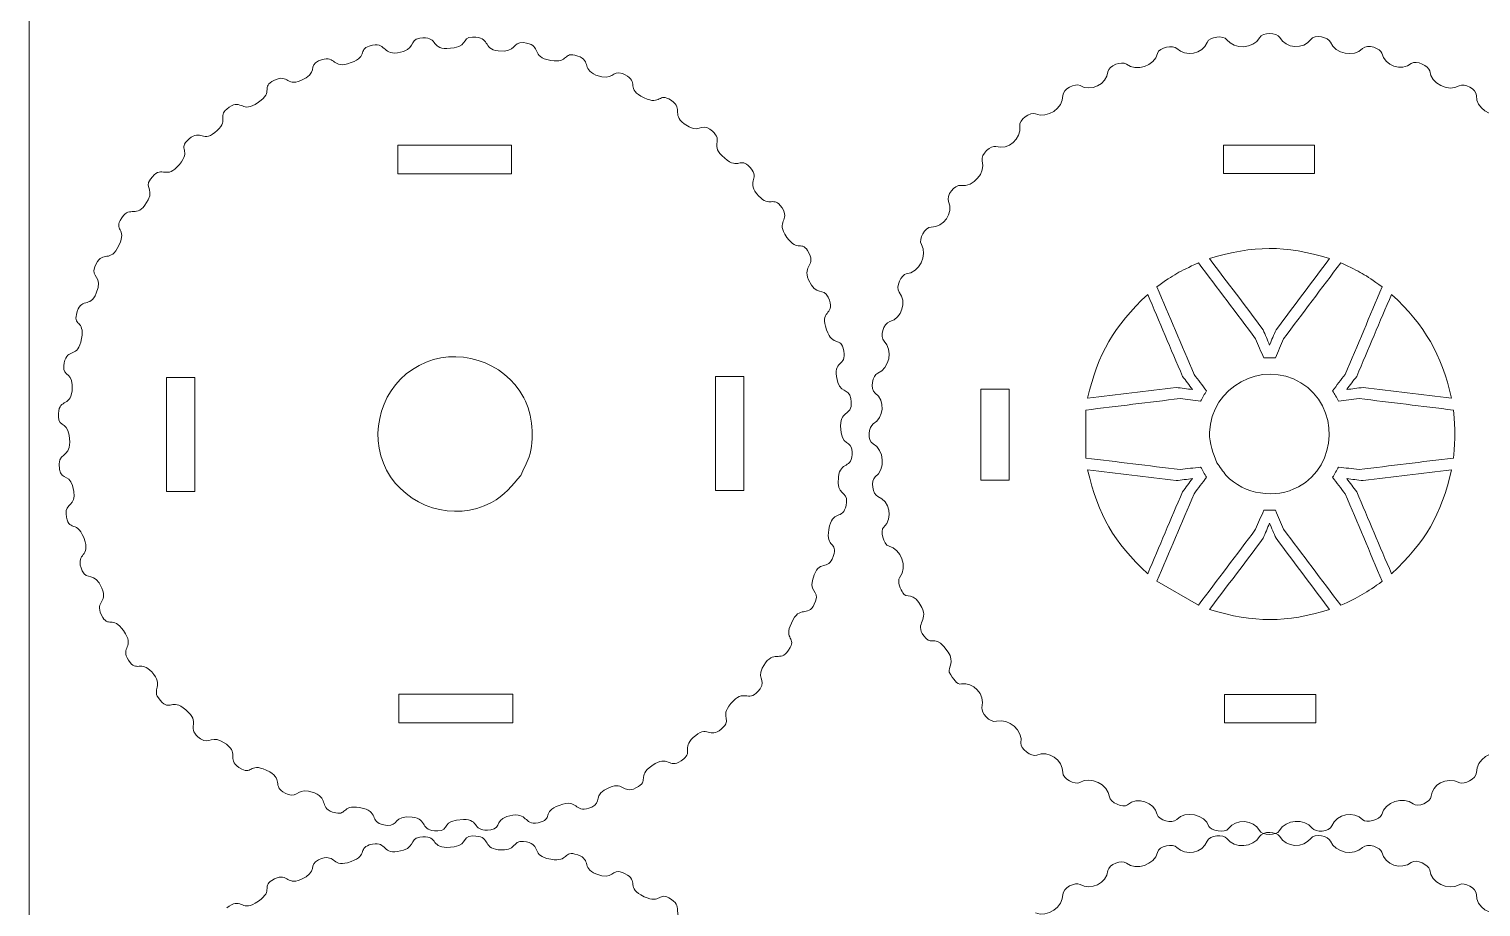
# Model space of a CAD drawing. Header units: centimetres. Extents: x -58 to 58, y -52 to 52.
# Drawn here: x -23.08 to -7.61, y 27.46 to 36.82 of the extents above; entities that cross this region are included whole.
import ezdxf

# ---------------------------------------------------------------- set-up
doc = ezdxf.new("R2010")
doc.units = ezdxf.units.CM
doc.header["$MEASUREMENT"] = 0
doc.layers.add('Camada 1', color=7, linetype='Continuous')

msp = doc.modelspace()

# ---------------------------------------------------------------- linework, layer by layer
at = {"layer": 'Camada 1', "color": 5, "lineweight": 9}
msp.add_open_spline([(-23.0836, 51.17007), (-23.0836, 51.17007), (-23.0836, 1.19), (-23.0836, 1.19)], degree=3, dxfattribs=at)
at = {"layer": 'Camada 1', "color": 3, "lineweight": 9}
for points in [[(-19.15657, 36.56344), (-19.33185, 36.53773), (-19.26603, 36.69088), (-19.45799, 36.63416)], [(-18.92064, 36.71739), (-19.04411, 36.69773), (-18.95311, 36.59328), (-19.15657, 36.56344)], [(-18.63089, 36.60813), (-18.80802, 36.60549), (-18.72249, 36.74896), (-18.92064, 36.71739)], [(-18.35724, 36.73022), (-18.48954, 36.72685), (-18.38869, 36.61175), (-18.63089, 36.60813)], [(-18.08445, 36.58382), (-18.25994, 36.60408), (-18.1571, 36.73532), (-18.35724, 36.73022)], [(-17.81667, 36.67153), (-17.94127, 36.68446), (-17.87979, 36.5602), (-18.08445, 36.58382)], [(-17.56513, 36.49113), (-17.73688, 36.53439), (-17.61722, 36.65086), (-17.81667, 36.67153)], [(-10.53051, 36.67408), (-10.57836, 36.54932), (-10.76277, 36.51317), (-10.85415, 36.60813)], [(-10.3208, 36.70263), (-10.35518, 36.75026), (-10.50573, 36.73871), (-10.53051, 36.67408)], [(-9.97276, 36.72391), (-10.03806, 36.60636), (-10.24185, 36.59326), (-10.3208, 36.70263)], [(-9.75764, 36.72415), (-9.78845, 36.77982), (-9.93849, 36.78561), (-9.97276, 36.72391)], [(-9.42711, 36.70486), (-9.50502, 36.59601), (-9.69317, 36.60767), (-9.75764, 36.72415)], [(-9.21675, 36.67507), (-9.2378, 36.72816), (-9.38527, 36.76332), (-9.42711, 36.70486)], [(-8.87515, 36.60767), (-8.96794, 36.51132), (-9.16747, 36.55076), (-9.21675, 36.67507)], [(-19.69086, 36.44555), (-19.86096, 36.39706), (-19.81608, 36.55777), (-19.99886, 36.47595)], [(-19.45799, 36.63416), (-19.58495, 36.59667), (-19.45755, 36.51205), (-19.69086, 36.44555)], [(-17.26914, 36.53812), (-17.39718, 36.56902), (-17.33017, 36.43198), (-17.56513, 36.49113)], [(-17.0433, 36.326), (-17.20797, 36.39095), (-17.07441, 36.49111), (-17.26914, 36.53812)], [(-11.05994, 36.55549), (-11.09071, 36.42358), (-11.28652, 36.35633), (-11.39219, 36.44071)], [(-10.85415, 36.60813), (-10.89337, 36.6489), (-11.04356, 36.62579), (-11.05994, 36.55549)], [(-8.66975, 36.55757), (-8.68027, 36.60614), (-8.82308, 36.66176), (-8.87515, 36.60767)], [(-8.35563, 36.44807), (-8.4601, 36.36274), (-8.6409, 36.42452), (-8.66975, 36.55757)], [(-20.18696, 36.26616), (-20.34705, 36.19695), (-20.32728, 36.35991), (-20.49642, 36.25645)], [(-19.99886, 36.47595), (-20.11301, 36.42487), (-19.99802, 36.34786), (-20.18696, 36.26616)], [(-16.76214, 36.34152), (-16.87895, 36.38609), (-16.85183, 36.25047), (-17.0433, 36.326)], [(-11.58771, 36.36113), (-11.60081, 36.22749), (-11.77084, 36.1433), (-11.88492, 36.21295)], [(-11.39219, 36.44071), (-11.43993, 36.47885), (-11.58118, 36.42784), (-11.58771, 36.36113)], [(-8.15978, 36.36969), (-8.16439, 36.42073), (-8.30576, 36.4888), (-8.35563, 36.44807)], [(-7.84663, 36.21116), (-7.96274, 36.14111), (-8.14762, 36.23506), (-8.15978, 36.36969)], [(-20.49642, 36.25645), (-20.60946, 36.18729), (-20.46398, 36.13874), (-20.67305, 36.01371)], [(-16.56585, 36.10213), (-16.72039, 36.18809), (-16.57506, 36.27015), (-16.76214, 36.34152)], [(-11.88492, 36.21295), (-11.93625, 36.2443), (-12.07079, 36.17526), (-12.06859, 36.1083)], [(-7.66284, 36.1082), (-7.66071, 36.17318), (-7.79081, 36.24484), (-7.84663, 36.21116)], [(-20.67305, 36.01371), (-20.8237, 35.92362), (-20.82435, 36.08841), (-20.9779, 35.96369)], [(-16.26782, 36.07091), (-16.38386, 36.13413), (-16.35383, 35.98419), (-16.56585, 36.10213)], [(-16.10496, 35.80768), (-16.24683, 35.91352), (-16.09179, 35.97501), (-16.26782, 36.07091)], [(-12.06859, 36.1083), (-12.06413, 35.9735), (-12.23533, 35.85738), (-12.35905, 35.91144)], [(-7.38506, 35.92273), (-7.50783, 35.86704), (-7.66723, 35.97357), (-7.66284, 36.1082)], [(-20.9779, 35.96369), (-21.07504, 35.88477), (-20.94383, 35.84042), (-21.10482, 35.71235)], [(-12.35905, 35.91144), (-12.41548, 35.93611), (-12.53876, 35.85079), (-12.52786, 35.7826)], [(-21.10482, 35.71235), (-21.24344, 35.60205), (-21.26352, 35.76828), (-21.40168, 35.62292)], [(-15.82899, 35.74979), (-15.9294, 35.82246), (-15.93997, 35.68461), (-16.10496, 35.80768)], [(-15.70153, 35.46702), (-15.82906, 35.59054), (-15.66641, 35.63211), (-15.82899, 35.74979)], [(-12.52786, 35.7826), (-12.50657, 35.64933), (-12.65207, 35.52276), (-12.78148, 35.56439)], [(-21.40168, 35.62292), (-21.49277, 35.52707), (-21.34019, 35.51643), (-21.50823, 35.34294)], [(-12.78148, 35.56439), (-12.83225, 35.58074), (-12.9468, 35.48126), (-12.92669, 35.41217)], [(-15.42153, 35.36049), (-15.51745, 35.4516), (-15.52799, 35.29896), (-15.70153, 35.46702)], [(-21.50823, 35.34294), (-21.63171, 35.21543), (-21.67332, 35.37802), (-21.79096, 35.21548)], [(-15.33221, 35.06376), (-15.44231, 35.20288), (-15.27617, 35.22242), (-15.42153, 35.36049)], [(-12.92669, 35.41217), (-12.88944, 35.2843), (-13.02208, 35.13119), (-13.15396, 35.14936)], [(-21.79096, 35.21548), (-21.86379, 35.11488), (-21.72591, 35.10489), (-21.84873, 34.93967)], [(-13.15396, 35.14936), (-13.2231, 35.15889), (-13.31427, 35.04192), (-13.28674, 34.97862)], [(-15.0808, 34.9367), (-15.15965, 35.03372), (-15.20494, 34.9029), (-15.33221, 35.06376)], [(-13.28674, 34.97862), (-13.2339, 34.85711), (-13.33785, 34.70212), (-13.47046, 34.70531)], [(-21.84873, 34.93967), (-21.95439, 34.79756), (-22.01618, 34.95277), (-22.11209, 34.77663)], [(-15.03083, 34.63197), (-15.12082, 34.78248), (-14.9561, 34.78325), (-15.0808, 34.9367)], [(-22.11209, 34.77663), (-22.17528, 34.66057), (-22.02539, 34.69034), (-22.14332, 34.47859)], [(-13.47046, 34.70531), (-13.53749, 34.70693), (-13.60959, 34.57729), (-13.57575, 34.52039)], [(-14.78798, 34.45521), (-14.85709, 34.56808), (-14.90573, 34.42272), (-15.03083, 34.63197)], [(-13.57575, 34.52039), (-13.50881, 34.40785), (-13.59458, 34.22019), (-13.73779, 34.20689)], [(-22.14332, 34.47859), (-22.22942, 34.324), (-22.31106, 34.4696), (-22.38265, 34.28235)], [(-14.77822, 34.14561), (-14.84763, 34.30572), (-14.68452, 34.28623), (-14.78798, 34.45521)], [(-22.38265, 34.28235), (-22.42735, 34.16542), (-22.29157, 34.19253), (-22.36722, 34.00109)], [(-13.73779, 34.20689), (-13.78168, 34.20284), (-13.85957, 34.07035), (-13.81245, 34.01276)], [(-14.5685, 33.95771), (-14.61957, 34.07194), (-14.69636, 33.95677), (-14.77822, 34.14561)], [(-22.36722, 34.00109), (-22.43227, 33.83645), (-22.53239, 33.97008), (-22.57929, 33.77535)], [(-14.59892, 33.64963), (-14.64738, 33.8198), (-14.48674, 33.77476), (-14.5685, 33.95771)], [(-13.81245, 34.01276), (-13.72895, 33.91073), (-13.78692, 33.73489), (-13.91036, 33.69849)], [(-22.57929, 33.77535), (-22.61012, 33.64736), (-22.4731, 33.71439), (-22.53232, 33.47932)], [(-14.41029, 33.41684), (-14.44772, 33.54355), (-14.53251, 33.4165), (-14.59892, 33.64963)], [(-13.91036, 33.69849), (-13.98792, 33.67563), (-14.0198, 33.53766), (-13.97235, 33.49197)], [(-22.53232, 33.47932), (-22.57555, 33.30766), (-22.69216, 33.42706), (-22.71271, 33.22782)], [(-14.48105, 33.11535), (-14.50695, 33.29027), (-14.35359, 33.22482), (-14.41029, 33.41684)], [(-13.97235, 33.49197), (-13.87563, 33.39886), (-13.91566, 33.19786), (-14.04106, 33.14945)], [(-22.71271, 33.22782), (-22.72556, 33.10329), (-22.60142, 33.1648), (-22.625, 32.96001)], [(-14.32707, 32.87944), (-14.34681, 33.00292), (-14.45086, 32.91151), (-14.48105, 33.11535)], [(-14.04106, 33.14945), (-14.09631, 33.1281), (-14.12548, 32.98047), (-14.06763, 32.9379)], [(-22.625, 32.96001), (-22.64533, 32.78427), (-22.7766, 32.88734), (-22.7714, 32.68723)], [(-14.43635, 32.58979), (-14.43909, 32.76667), (-14.29545, 32.68155), (-14.32707, 32.87944)], [(-14.06763, 32.9379), (-13.9606, 32.85916), (-13.97343, 32.67307), (-14.08868, 32.60947)], [(-22.7714, 32.68723), (-22.76795, 32.55492), (-22.65306, 32.6558), (-22.64927, 32.4136)], [(-14.31427, 32.31608), (-14.31764, 32.44837), (-14.43258, 32.3473), (-14.43635, 32.58979)], [(-14.08868, 32.60947), (-14.13803, 32.58223), (-14.15474, 32.43115), (-14.09098, 32.39715)], [(-22.64927, 32.4136), (-22.64657, 32.24056), (-22.78957, 32.31699), (-22.7586, 32.12387)], [(-14.09098, 32.39715), (-13.97061, 32.333), (-13.95669, 32.1232), (-14.06745, 32.04366)], [(-14.46064, 32.04327), (-14.44014, 32.21914), (-14.30917, 32.11587), (-14.31427, 32.31608)], [(-22.7586, 32.12387), (-22.73881, 32.00045), (-22.63461, 32.09101), (-22.60467, 31.88865)], [(-14.37293, 31.77546), (-14.36003, 31.89995), (-14.48447, 31.83898), (-14.46064, 32.04327)], [(-14.06745, 32.04366), (-14.12058, 32.00551), (-14.09655, 31.85785), (-14.03909, 31.83603)], [(-22.60467, 31.88865), (-22.58265, 31.73986), (-22.69725, 31.75927), (-22.68854, 31.65136)], [(-14.55336, 31.52387), (-14.51009, 31.69565), (-14.39359, 31.57608), (-14.37293, 31.77546)], [(-14.03909, 31.83603), (-13.91732, 31.7898), (-13.87206, 31.60616), (-13.97838, 31.50657)], [(-22.68854, 31.65136), (-22.67086, 31.43244), (-22.56062, 31.61315), (-22.48671, 31.35368)], [(-14.50637, 31.22795), (-14.47555, 31.35608), (-14.61249, 31.28898), (-14.55336, 31.52387)], [(-13.97838, 31.50657), (-14.01211, 31.47496), (-13.9899, 31.32389), (-13.91866, 31.30665)], [(-22.48671, 31.35368), (-22.43824, 31.18358), (-22.59899, 31.22828), (-22.51716, 31.04561)], [(-13.91866, 31.30665), (-13.79577, 31.27693), (-13.71746, 31.09201), (-13.80775, 30.97075)], [(-14.71833, 31.00247), (-14.6529, 31.16697), (-14.5532, 31.03329), (-14.50637, 31.22795)], [(-22.51716, 31.04561), (-22.466, 30.93139), (-22.38921, 31.04657), (-22.30735, 30.85758)], [(-14.703, 30.72094), (-14.6583, 30.83774), (-14.79434, 30.81132), (-14.71833, 31.00247)], [(-13.80775, 30.97075), (-13.83751, 30.93078), (-13.79123, 30.83733), (-13.77504, 30.80878)], [(-22.30735, 30.85758), (-22.23796, 30.69744), (-22.40114, 30.71715), (-22.29766, 30.54807)], [(-13.77504, 30.80878), (-13.74007, 30.74711), (-13.65412, 30.82477), (-13.57014, 30.65465)], [(-14.9424, 30.52457), (-14.85627, 30.67932), (-14.77468, 30.53366), (-14.703, 30.72094)], [(-13.57014, 30.65465), (-13.49477, 30.50196), (-13.67076, 30.48265), (-13.5257, 30.32141)], [(-22.29766, 30.54807), (-22.22848, 30.43503), (-22.17984, 30.58044), (-22.05487, 30.37144)], [(-14.97356, 30.22665), (-14.9104, 30.34274), (-15.0602, 30.3129), (-14.9424, 30.52457)], [(-22.05487, 30.37144), (-21.96475, 30.22076), (-22.1296, 30.21999), (-22.00489, 30.06656)], [(-13.5257, 30.32141), (-13.46459, 30.2535), (-13.42029, 30.37094), (-13.29092, 30.1779)], [(-15.2369, 30.06363), (-15.13134, 30.20567), (-15.06934, 30.05059), (-14.97356, 30.22665)], [(-13.29092, 30.1779), (-13.22072, 30.0731), (-13.29149, 30.01715), (-13.28092, 29.96313)], [(-22.00489, 30.06656), (-21.92594, 29.96941), (-21.88184, 30.10063), (-21.75359, 29.93965)], [(-15.2947, 29.7878), (-15.22185, 29.8884), (-15.35983, 29.89822), (-15.2369, 30.06363)], [(-21.75359, 29.93965), (-21.64333, 29.80125), (-21.80944, 29.7808), (-21.66411, 29.64282)], [(-13.28092, 29.96313), (-13.28092, 29.96312), (-13.28091, 29.96314), (-13.28089, 29.9631)], [(-13.28089, 29.9631), (-13.22984, 29.89174), (-13.2049, 29.82893), (-13.14772, 29.83842)], [(-13.14772, 29.83842), (-13.02829, 29.85821), (-12.892, 29.74139), (-12.9303, 29.58267)], [(-21.66411, 29.64282), (-21.56818, 29.55174), (-21.55726, 29.7043), (-21.38409, 29.53624)], [(-15.57749, 29.66033), (-15.45413, 29.78785), (-15.41252, 29.62514), (-15.2947, 29.7878)], [(-15.684, 29.38036), (-15.59284, 29.47636), (-15.74549, 29.48669), (-15.57749, 29.66033)], [(-12.9303, 29.58267), (-12.94091, 29.53876), (-12.85131, 29.41958), (-12.77702, 29.44107)], [(-21.38409, 29.53624), (-21.25666, 29.41257), (-21.4193, 29.37132), (-21.25669, 29.25352)], [(-15.9807, 29.29104), (-15.84196, 29.40103), (-15.82192, 29.23507), (-15.684, 29.38036)], [(-12.77702, 29.44107), (-12.64645, 29.47885), (-12.49123, 29.34032), (-12.5148, 29.20637)], [(-21.25669, 29.25352), (-21.15746, 29.18167), (-21.14226, 29.31595), (-20.9808, 29.1958)], [(-16.10776, 29.0396), (-16.01071, 29.11844), (-16.14166, 29.16344), (-15.9807, 29.29104)], [(-20.9808, 29.1958), (-20.83869, 29.09004), (-20.99392, 29.02811), (-20.81784, 28.93237)], [(-12.5148, 29.20637), (-12.5236, 29.15638), (-12.40704, 29.05356), (-12.3465, 29.08068)], [(-12.3465, 29.08068), (-12.22394, 29.13555), (-12.06442, 29.0288), (-12.069, 28.89422)], [(-7.66227, 28.89555), (-7.66609, 29.03086), (-7.49307, 29.14699), (-7.36928, 29.09225)], [(-20.81784, 28.93237), (-20.70171, 28.86923), (-20.73161, 29.0192), (-20.51969, 28.90112)], [(-16.58924, 28.7468), (-16.47634, 28.81592), (-16.62164, 28.86463), (-16.41256, 28.9896)], [(-16.41256, 28.9896), (-16.26193, 29.07964), (-16.2612, 28.91494), (-16.10776, 29.0396)], [(-20.51969, 28.90112), (-20.36524, 28.81507), (-20.51071, 28.73338), (-20.32352, 28.66179)], [(-16.89866, 28.73714), (-16.7387, 28.80635), (-16.75828, 28.64335), (-16.58924, 28.7468)], [(-12.069, 28.89422), (-12.07121, 28.82951), (-11.94051, 28.75782), (-11.88692, 28.79063)], [(-11.88692, 28.79063), (-11.77183, 28.8611), (-11.58709, 28.77015), (-11.57263, 28.63604)], [(-8.14327, 28.64236), (-8.13138, 28.75959), (-7.99253, 28.86175), (-7.83982, 28.78575)], [(-7.83982, 28.78575), (-7.79674, 28.76431), (-7.66027, 28.82444), (-7.66227, 28.89555)], [(-20.32352, 28.66179), (-20.20664, 28.61709), (-20.23354, 28.75304), (-20.04217, 28.67723)], [(-20.04217, 28.67723), (-19.87762, 28.61203), (-20.01127, 28.51208), (-19.81654, 28.46518)], [(-17.08678, 28.52731), (-16.97245, 28.57847), (-17.08772, 28.65535), (-16.89866, 28.73714)], [(-11.57263, 28.63604), (-11.56612, 28.57554), (-11.42574, 28.51304), (-11.3807, 28.5518)], [(-11.3807, 28.5518), (-11.27719, 28.64087), (-11.09407, 28.5804), (-11.0626, 28.44814)], [(-8.67066, 28.44958), (-8.63815, 28.58074), (-8.44104, 28.64676), (-8.33639, 28.56108)], [(-8.33639, 28.56108), (-8.28597, 28.5198), (-8.14945, 28.58124), (-8.14327, 28.64236)], [(-19.81654, 28.46518), (-19.68846, 28.43432), (-19.75576, 28.57126), (-19.52059, 28.5122)], [(-19.52059, 28.5122), (-19.34891, 28.46909), (-19.46854, 28.35256), (-19.26903, 28.33176)], [(-17.92909, 28.43987), (-17.75413, 28.4658), (-17.81949, 28.31231), (-17.62763, 28.36912)], [(-17.62763, 28.36912), (-17.50096, 28.40661), (-17.62797, 28.4914), (-17.3948, 28.55776)], [(-17.3948, 28.55776), (-17.22456, 28.60623), (-17.26953, 28.44554), (-17.08678, 28.52731)], [(-10.85557, 28.39495), (-10.76118, 28.49297), (-10.55756, 28.4497), (-10.51163, 28.3218)], [(-9.20172, 28.32725), (-9.15405, 28.45414), (-8.9641, 28.49143), (-8.87245, 28.39042)], [(-19.26903, 28.33176), (-19.14464, 28.31877), (-19.20605, 28.44312), (-19.00127, 28.41948)], [(-19.00127, 28.41948), (-18.82553, 28.39921), (-18.92858, 28.26796), (-18.7284, 28.27307)], [(-18.7284, 28.27307), (-18.59614, 28.27643), (-18.6971, 28.39123), (-18.45488, 28.39515)], [(-18.45488, 28.39515), (-18.27784, 28.39802), (-18.36301, 28.25423), (-18.16503, 28.28589)], [(-18.16503, 28.28589), (-18.04134, 28.30568), (-18.13291, 28.40965), (-17.92909, 28.43987)], [(-11.0626, 28.44814), (-11.04881, 28.39022), (-10.90483, 28.34381), (-10.85557, 28.39495)], [(-10.51163, 28.3218), (-10.49637, 28.27936), (-10.33982, 28.2472), (-10.30362, 28.29771)], [(-10.30362, 28.29771), (-10.22529, 28.40704), (-10.03638, 28.39462), (-9.97315, 28.27593)], [(-9.76037, 28.27675), (-9.69661, 28.39522), (-9.49263, 28.40968), (-9.41256, 28.30157)], [(-9.41256, 28.30157), (-9.37872, 28.25591), (-9.22706, 28.25984), (-9.20172, 28.32725)], [(-8.87245, 28.39042), (-8.84326, 28.35825), (-8.68686, 28.38431), (-8.67066, 28.44958)], [(-19.15657, 28.0524), (-19.33182, 28.0267), (-19.26605, 28.17981), (-19.45799, 28.12313)], [(-18.92064, 28.20635), (-19.04411, 28.1867), (-18.95311, 28.08225), (-19.15657, 28.0524)], [(-18.63089, 28.0971), (-18.80802, 28.09446), (-18.72249, 28.23793), (-18.92064, 28.20635)], [(-18.35724, 28.21918), (-18.48949, 28.21586), (-18.38865, 28.10072), (-18.63089, 28.0971)], [(-18.08445, 28.07279), (-18.25997, 28.09304), (-18.15701, 28.2242), (-18.35724, 28.21918)], [(-17.81667, 28.16052), (-17.94123, 28.17343), (-17.87979, 28.04917), (-18.08445, 28.07279)], [(-17.56513, 27.9801), (-17.73672, 28.02317), (-17.6173, 28.13987), (-17.81667, 28.16052)], [(-10.53051, 28.16305), (-10.57811, 28.03884), (-10.76187, 28.00177), (-10.85415, 28.09712)], [(-10.3208, 28.1916), (-10.35514, 28.23922), (-10.50573, 28.2277), (-10.53051, 28.16305)], [(-9.97276, 28.21286), (-10.03803, 28.09532), (-10.24188, 28.08223), (-10.3208, 28.1916)], [(-9.97315, 28.27593), (-9.94646, 28.22585), (-9.79292, 28.21631), (-9.76037, 28.27675)], [(-9.75764, 28.21311), (-9.78845, 28.26878), (-9.93849, 28.27458), (-9.97276, 28.21286)], [(-9.42711, 28.19382), (-9.50502, 28.08497), (-9.69317, 28.09664), (-9.75764, 28.21311)], [(-9.21675, 28.16404), (-9.23783, 28.21717), (-9.38529, 28.25226), (-9.42711, 28.19382)], [(-8.87515, 28.09664), (-8.96796, 28.00028), (-9.16747, 28.03973), (-9.21675, 28.16404)], [(-19.69086, 27.93451), (-19.86093, 27.88605), (-19.81621, 28.04672), (-19.99886, 27.96494)], [(-19.45799, 28.12313), (-19.58493, 28.08564), (-19.45762, 28.00095), (-19.69086, 27.93451)], [(-17.26914, 28.02707), (-17.39725, 28.058), (-17.32985, 27.92104), (-17.56513, 27.9801)], [(-17.0433, 27.81498), (-17.2082, 27.88023), (-17.07435, 27.98008), (-17.26914, 28.02707)], [(-11.05994, 28.04445), (-11.09068, 27.9127), (-11.2866, 27.84517), (-11.39219, 27.92968)], [(-10.85415, 28.09712), (-10.89359, 28.13792), (-11.04358, 28.11469), (-11.05994, 28.04445)], [(-8.66975, 28.04654), (-8.68027, 28.09504), (-8.82303, 28.15073), (-8.87515, 28.09664)], [(-8.35563, 27.93706), (-8.46025, 27.85165), (-8.64092, 27.91359), (-8.66975, 28.04654)], [(-20.18696, 27.75513), (-20.34703, 27.68594), (-20.32739, 27.84888), (-20.49642, 27.74544)], [(-19.99886, 27.96494), (-20.11296, 27.91385), (-19.99807, 27.8368), (-20.18696, 27.75513)], [(-16.76214, 27.83048), (-16.8789, 27.87503), (-16.85215, 27.73933), (-17.0433, 27.81498)], [(-11.58771, 27.85009), (-11.60081, 27.71646), (-11.77084, 27.63225), (-11.88492, 27.70191)], [(-11.39219, 27.92968), (-11.43985, 27.96784), (-11.58118, 27.9168), (-11.58771, 27.85009)], [(-8.15978, 27.85868), (-8.16439, 27.9097), (-8.30576, 27.97777), (-8.35563, 27.93706)], [(-7.84663, 27.70013), (-7.96277, 27.63005), (-8.14762, 27.72402), (-8.15978, 27.85868)], [(-20.49642, 27.74544), (-20.60946, 27.67628), (-20.464, 27.6277), (-20.67305, 27.50267)], [(-16.56585, 27.5911), (-16.72039, 27.67705), (-16.57506, 27.75912), (-16.76214, 27.83048)], [(-11.88492, 27.70191), (-11.93625, 27.73326), (-12.07079, 27.66423), (-12.06859, 27.59726)], [(-7.66284, 27.59717), (-7.66071, 27.66217), (-7.79081, 27.73381), (-7.84663, 27.70013)], [(-20.67305, 27.50267), (-20.82373, 27.41256), (-20.82432, 27.5774), (-20.9779, 27.45266)], [(-16.26782, 27.55987), (-16.38389, 27.6231), (-16.35387, 27.47318), (-16.56585, 27.5911)], [(-16.10496, 27.29665), (-16.24683, 27.40249), (-16.09179, 27.46397), (-16.26782, 27.55987)], [(-12.06859, 27.59726), (-12.06413, 27.46244), (-12.23533, 27.34637), (-12.35905, 27.4004)], [(-7.38506, 27.4117), (-7.50783, 27.356), (-7.66723, 27.46253), (-7.66284, 27.59717)]]:
    msp.add_open_spline(points, degree=3, dxfattribs=at)
at = {"layer": 'Camada 1', "lineweight": 9}
for points in [[(-17.94231, 35.5784), (-18.34681, 35.5784), (-18.75133, 35.5784), (-19.15586, 35.5784)], [(-19.15586, 35.5784), (-19.15586, 35.47728), (-19.15586, 35.37614), (-19.15586, 35.27501)], [(-17.94231, 35.27501), (-17.94231, 35.37614), (-17.94231, 35.47728), (-17.94231, 35.5784)], [(-10.35755, 35.27543), (-10.35755, 35.37653), (-10.35755, 35.47769), (-10.35755, 35.5788)], [(-10.35755, 35.5788), (-10.03393, 35.5788), (-9.71033, 35.5788), (-9.3867, 35.5788)], [(-9.3867, 35.5788), (-9.3867, 35.47769), (-9.3867, 35.37653), (-9.3867, 35.27543)], [(-19.15586, 35.27501), (-18.75133, 35.27501), (-18.34681, 35.27501), (-17.94231, 35.27501)], [(-9.3867, 35.27543), (-9.71033, 35.27543), (-10.03393, 35.27543), (-10.35755, 35.27543)], [(-9.22584, 34.37077), (-9.70236, 34.51482), (-10.03752, 34.51239), (-10.50578, 34.37077)], [(-10.50578, 34.37077), (-10.31523, 34.11782), (-10.12473, 33.86484), (-9.93418, 33.61189)], [(-9.79744, 33.61189), (-9.60689, 33.86484), (-9.41636, 34.11782), (-9.22584, 34.37077)], [(-11.16484, 33.98962), (-11.52819, 33.64839), (-11.69338, 33.35634), (-11.80476, 32.88171)], [(-10.79362, 33.1157), (-10.91736, 33.40701), (-11.04111, 33.69831), (-11.16484, 33.98962)], [(-8.56681, 33.98962), (-8.69052, 33.69831), (-8.81426, 33.40701), (-8.938, 33.1157)], [(-7.92686, 32.88171), (-8.03928, 33.36067), (-8.20441, 33.64931), (-8.56681, 33.98962)], [(-9.93418, 33.61189), (-9.9114, 33.55787), (-9.88859, 33.50385), (-9.86581, 33.44983)], [(-9.86581, 33.44983), (-9.84303, 33.50385), (-9.82023, 33.55787), (-9.79744, 33.61189)], [(-18.92775, 33.2326), (-18.53151, 33.44128), (-18.02052, 33.28282), (-17.81189, 32.88654)], [(-10.50549, 32.51713), (-10.49333, 33.00152), (-9.94503, 33.29993), (-9.53161, 33.04727)], [(-19.27378, 32.11674), (-19.48245, 32.51302), (-19.32397, 33.02393), (-18.92775, 33.2326)], [(-15.46609, 33.11469), (-15.56721, 33.11469), (-15.66835, 33.11469), (-15.76948, 33.11469)], [(-15.76948, 33.11469), (-15.76948, 32.71016), (-15.76948, 32.30563), (-15.76948, 31.90111)], [(-15.46609, 31.90111), (-15.46609, 32.30563), (-15.46609, 32.71016), (-15.46609, 33.11469)], [(-10.68746, 32.97545), (-10.72285, 33.02219), (-10.75823, 33.06894), (-10.79362, 33.1157)], [(-8.938, 33.1157), (-8.97339, 33.06894), (-9.00878, 33.02219), (-9.04416, 32.97545)], [(-21.31619, 33.10218), (-21.41732, 33.10218), (-21.51845, 33.10218), (-21.61958, 33.10218)], [(-21.61958, 33.10218), (-21.61958, 32.69765), (-21.61958, 32.29312), (-21.61958, 31.88863)], [(-21.31619, 31.88863), (-21.31619, 32.29312), (-21.31619, 32.69765), (-21.31619, 33.10218)], [(-12.94304, 32.00999), (-12.94304, 32.33362), (-12.94304, 32.65722), (-12.94304, 32.98084)], [(-12.94304, 32.98084), (-12.8419, 32.98084), (-12.74077, 32.98084), (-12.63963, 32.98084)], [(-12.63963, 32.98084), (-12.63963, 32.65722), (-12.63963, 32.33362), (-12.63963, 32.00999)], [(-11.80476, 32.88171), (-11.49052, 32.92022), (-11.17625, 32.95875), (-10.86199, 32.99726)], [(-10.86199, 32.99726), (-10.80382, 32.98998), (-10.74565, 32.98272), (-10.68746, 32.97545)], [(-9.53161, 33.04727), (-9.11838, 32.79474), (-9.1335, 32.17078), (-9.55943, 31.93882)], [(-9.04416, 32.97545), (-8.98599, 32.98272), (-8.92782, 32.99), (-8.86963, 32.99728)], [(-8.86963, 32.99728), (-8.55539, 32.95875), (-8.24113, 32.92024), (-7.92686, 32.88171)], [(-17.81189, 32.88654), (-17.7197, 32.71142), (-17.69518, 32.44597), (-17.75379, 32.25695)], [(-10.42776, 32.195), (-10.46735, 32.29773), (-10.50858, 32.39374), (-10.50549, 32.51713)], [(-17.75379, 32.25695), (-17.78388, 32.19168), (-17.81394, 32.12638), (-17.844, 32.06107)], [(-10.32939, 32.05988), (-10.36218, 32.10494), (-10.39497, 32.14998), (-10.42776, 32.195)], [(-18.15795, 31.77068), (-18.5542, 31.56204), (-19.06505, 31.72041), (-19.27378, 32.11674)], [(-17.844, 32.06107), (-17.93488, 31.95172), (-18.01683, 31.84499), (-18.15795, 31.77068)], [(-10.86201, 32.00487), (-11.17625, 32.04337), (-11.49052, 32.0819), (-11.80476, 32.12041)], [(-11.80476, 32.12041), (-11.69033, 31.63292), (-11.52617, 31.35187), (-11.16482, 31.01249)], [(-10.68746, 32.02668), (-10.74565, 32.0194), (-10.80382, 32.01214), (-10.86201, 32.00487)], [(-10.7936, 31.88645), (-10.75823, 31.93317), (-10.72285, 31.97993), (-10.68746, 32.02668)], [(-9.55943, 31.93882), (-9.80479, 31.8052), (-10.13694, 31.85748), (-10.32939, 32.05988)], [(-8.86963, 32.00487), (-8.92782, 32.01214), (-8.98599, 32.0194), (-9.04416, 32.02668)], [(-9.04416, 32.02668), (-9.00878, 31.97993), (-8.97339, 31.93317), (-8.938, 31.88643)], [(-7.92686, 32.12041), (-8.24113, 32.0819), (-8.55539, 32.04337), (-8.86963, 32.00487)], [(-8.56679, 31.01249), (-8.20155, 31.35549), (-8.04013, 31.63791), (-7.92686, 32.12041)], [(-21.61958, 31.88863), (-21.51845, 31.88863), (-21.41732, 31.88863), (-21.31619, 31.88863)], [(-15.76948, 31.90111), (-15.66835, 31.90111), (-15.56721, 31.90111), (-15.46609, 31.90111)], [(-12.63963, 32.00999), (-12.74077, 32.00999), (-12.8419, 32.00999), (-12.94304, 32.00999)], [(-11.16482, 31.01249), (-11.04108, 31.30381), (-10.91733, 31.59512), (-10.7936, 31.88645)], [(-8.938, 31.88643), (-8.81426, 31.59512), (-8.69052, 31.30381), (-8.56679, 31.01249)], [(-9.86581, 31.5523), (-9.88859, 31.4983), (-9.9114, 31.44426), (-9.93418, 31.39026)], [(-9.79744, 31.39026), (-9.82023, 31.44426), (-9.84303, 31.4983), (-9.86581, 31.5523)], [(-9.93418, 31.39026), (-10.12473, 31.13728), (-10.31523, 30.88433), (-10.50578, 30.63135)], [(-9.22584, 30.63135), (-9.41636, 30.88433), (-9.60689, 31.13728), (-9.79744, 31.39026)], [(-10.50578, 30.63135), (-10.03019, 30.48755), (-9.69004, 30.49105), (-9.22584, 30.63135)], [(-17.9298, 29.7283), (-18.33431, 29.7283), (-18.73886, 29.7283), (-19.14335, 29.7283)], [(-19.14335, 29.7283), (-19.14335, 29.62717), (-19.14335, 29.52602), (-19.14335, 29.4249)], [(-17.9298, 29.4249), (-17.9298, 29.52602), (-17.9298, 29.62717), (-17.9298, 29.7283)], [(-10.34508, 29.42449), (-10.34508, 29.52564), (-10.34508, 29.62675), (-10.34508, 29.7279)], [(-10.34508, 29.7279), (-10.02144, 29.7279), (-9.69782, 29.7279), (-9.37423, 29.7279)], [(-9.37423, 29.7279), (-9.37423, 29.62675), (-9.37423, 29.52564), (-9.37423, 29.42449)], [(-19.14335, 29.4249), (-18.73886, 29.4249), (-18.33431, 29.4249), (-17.9298, 29.4249)], [(-9.37423, 29.42449), (-9.69782, 29.42449), (-10.02144, 29.42449), (-10.34508, 29.42449)]]:
    msp.add_open_spline(points, degree=3, dxfattribs=at)
at = {"layer": 'Camada 1', "color": 1, "lineweight": 9}
for points in [[(-10.62455, 34.32575), (-10.83699, 34.22621), (-10.87797, 34.20623), (-11.06649, 34.07006)], [(-10.01429, 33.51552), (-10.21771, 33.78561), (-10.42112, 34.05569), (-10.62455, 34.32575)], [(-9.10708, 34.32575), (-9.3105, 34.05569), (-9.51393, 33.78561), (-9.71736, 33.51554)], [(-8.66514, 34.07006), (-8.86399, 34.20937), (-8.88721, 34.22272), (-9.10708, 34.32575)], [(-11.06649, 34.07006), (-10.93438, 33.75899), (-10.80226, 33.44794), (-10.67016, 33.13687)], [(-9.06149, 33.13687), (-8.92938, 33.44794), (-8.79728, 33.75901), (-8.66514, 34.07006)], [(-9.92893, 33.31325), (-9.95738, 33.38069), (-9.98584, 33.44811), (-10.01429, 33.51552)], [(-9.71736, 33.51554), (-9.74581, 33.44811), (-9.77424, 33.38069), (-9.80268, 33.31325)], [(-9.80268, 33.31325), (-9.84476, 33.31325), (-9.88685, 33.31325), (-9.92893, 33.31325)], [(-10.67016, 33.13687), (-10.62597, 33.07852), (-10.58178, 33.02019), (-10.53763, 32.96182)], [(-9.194, 32.96182), (-9.14985, 33.02019), (-9.10567, 33.07852), (-9.06149, 33.13687)], [(-10.53763, 32.96182), (-10.55864, 32.92537), (-10.5797, 32.88894), (-10.60075, 32.85249)], [(-9.13091, 32.85249), (-9.15192, 32.88892), (-9.17295, 32.92537), (-9.194, 32.96182)], [(-10.81861, 32.87973), (-11.15412, 32.83861), (-11.48963, 32.79747), (-11.82516, 32.75637)], [(-10.60075, 32.85249), (-10.67335, 32.86159), (-10.74597, 32.87064), (-10.81861, 32.87973)], [(-8.91302, 32.87973), (-8.98564, 32.87064), (-9.05827, 32.86156), (-9.13091, 32.85249)], [(-7.90646, 32.75639), (-8.24199, 32.79749), (-8.57751, 32.83861), (-8.91302, 32.87973)], [(-11.82516, 32.75637), (-11.82516, 32.75637), (-11.82516, 32.24579), (-11.82516, 32.24579)], [(-7.90646, 32.24579), (-7.88821, 32.5015), (-7.8833, 32.5075), (-7.90646, 32.75639)], [(-11.82516, 32.24579), (-11.48963, 32.20465), (-11.15414, 32.16352), (-10.81861, 32.12242)], [(-8.91302, 32.12242), (-8.57751, 32.16352), (-8.24199, 32.20465), (-7.90646, 32.24579)], [(-10.81861, 32.12242), (-10.74597, 32.1315), (-10.67337, 32.14057), (-10.60075, 32.14966)], [(-10.53763, 32.04032), (-10.58178, 31.98196), (-10.62595, 31.92362), (-10.67014, 31.86525)], [(-10.60075, 32.14966), (-10.5797, 32.11321), (-10.55864, 32.07675), (-10.53763, 32.04032)], [(-9.194, 32.04032), (-9.17295, 32.07675), (-9.15192, 32.11321), (-9.13091, 32.14966)], [(-9.06149, 31.86522), (-9.10567, 31.92359), (-9.14982, 31.98196), (-9.194, 32.04032)], [(-9.13091, 32.14966), (-9.05827, 32.14057), (-8.98564, 32.1315), (-8.91302, 32.12242)], [(-10.67014, 31.86525), (-10.80224, 31.5542), (-10.93438, 31.24314), (-11.06649, 30.9321)], [(-8.66512, 30.9321), (-8.79725, 31.24314), (-8.92936, 31.55418), (-9.06149, 31.86522)], [(-10.01429, 31.48658), (-9.98584, 31.55401), (-9.95738, 31.62144), (-9.92893, 31.68887)], [(-9.92893, 31.68887), (-9.88685, 31.68887), (-9.84476, 31.68887), (-9.80268, 31.68887)], [(-9.80268, 31.68887), (-9.77424, 31.62144), (-9.74581, 31.55404), (-9.71736, 31.4866)], [(-10.62455, 30.67639), (-10.42112, 30.94646), (-10.21771, 31.21652), (-10.01429, 31.48658)], [(-9.71736, 31.4866), (-9.51393, 31.21654), (-9.3105, 30.94646), (-9.10708, 30.67639)], [(-11.06649, 30.9321), (-11.06649, 30.9321), (-10.62455, 30.67639), (-10.62455, 30.67639)], [(-9.10708, 30.67639), (-8.91524, 30.76291), (-8.83575, 30.81254), (-8.66512, 30.9321)]]:
    msp.add_open_spline(points, degree=3, dxfattribs=at)

doc.saveas('drawing.dxf')
